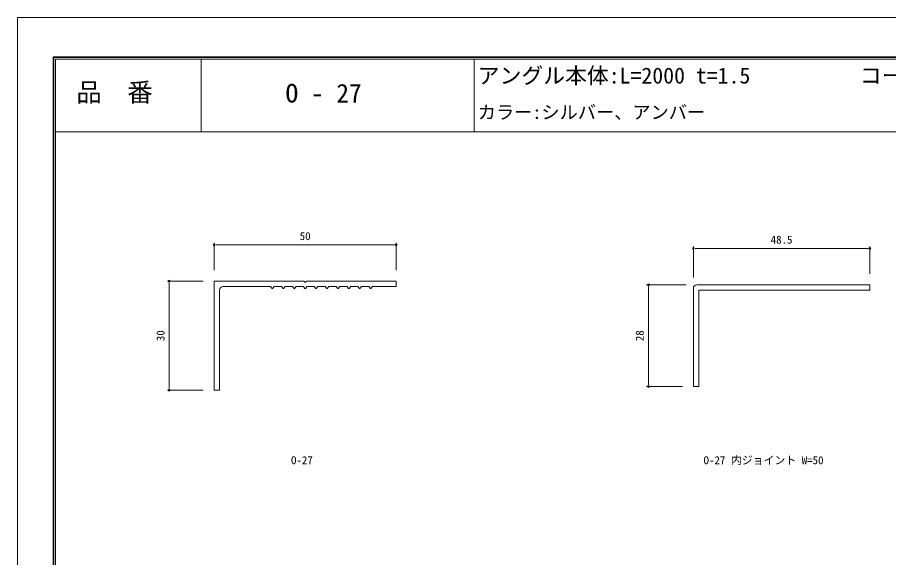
# Model space of a CAD drawing. Units: millimetres on the paper. Extents: x -210 to 210, y -148 to 149.
# Drawn here: x -210 to 29.4, y 0 to 148.5 of the extents above; entities that cross this region are included whole.
import ezdxf
from ezdxf.enums import TextEntityAlignment as Align

# ---------------------------------------------------------------- set-up
doc = ezdxf.new("R2010")
doc.units = ezdxf.units.MM
for name, color, linetype, lineweight in [('0-0_0', 7, 'Continuous', 9), ('0-1_1-1図枠', 3, 'Continuous', 18), ('0-3_2-1寸法', 7, 'Continuous', 9), ('0-4_Defpoints', 7, 'Continuous', 9), ('0-6_5-1実寸型', 1, 'Continuous', 18)]:
    doc.layers.add(name, color=color, linetype=linetype, lineweight=lineweight)
doc.layers.add('0-2_1-2図名', color=7, linetype='Continuous')
doc.layers.add('0-5_1-4文字', color=7, linetype='Continuous')
doc.styles.add('ＭＳ ゴシック', font='')
doc.styles.get('ＭＳ ゴシック').set_extended_font_data('MS Gothic')

# ---------------------------------------------------------------- blocks, each defined once
blk = doc.blocks.new('_Dot')
at = {"layer": '0-0_0'}
for p, q in [((-4, 0), (-8, 0)), ((2, 0), (-2, 0))]:
    blk.add_line(p, q, dxfattribs=at)
blk.add_circle((0, 0), 2, dxfattribs=at)

msp = doc.modelspace()

# ---------------------------------------------------------------- linework, layer by layer
at = {"layer": '0-1_1-1図枠'}
for p, q in [((-199.998, 137.502), (-199.998, -137.498)), ((-199.998, 137.502), (200.002, 137.502)), ((-199.498, 137.002), (-199.498, -136.998)), ((-199.498, 137.002), (199.502, 137.002)), ((-159.498, 137.002), (-159.498, 117.002)), ((-84.498, 137.002), (-84.498, 117.002)), ((-199.498, 117.002), (199.502, 117.002))]:
    msp.add_line(p, q, dxfattribs=at)
at = {"layer": '0-3_2-1寸法'}
for p, q in [((-155.92, 79.002), (-155.92, 86.502)), ((-105.92, 79.002), (-105.92, 86.502)), ((-154.92, 86.002), (-106.92, 86.002)), ((-24.248, 77.002), (-24.248, 85.502)), ((-23.248, 85.002), (23.252, 85.002)), ((24.252, 78.002), (24.252, 85.502)), ((-158.92, 76.002), (-168.779, 76.002)), ((-168.279, 47.002), (-168.279, 75.002)), ((-26.248, 75.002), (-37.107, 75.002)), ((-36.607, 48.002), (-36.607, 74.002)), ((-158.92, 46.002), (-168.779, 46.002)), ((-27.248, 47.002), (-37.107, 47.002))]:
    msp.add_line(p, q, dxfattribs=at)
at = {"layer": '0-4_Defpoints'}
for q in [(-200.198, -137.698), (200.202, 137.702), (-200.198, -137.698), (200.202, 137.702)]:
    msp.add_line((-200.198, 137.702), q, dxfattribs=at)
msp.add_lwpolyline([(-209.998, -148.498), (-209.998, 148.502), (210.002, 148.502), (210.002, -148.498)], close=True, dxfattribs=at)
at = {"layer": '0-6_5-1実寸型'}
for p, q in [((-155.92, 76.002), (-131.22, 76.002)), ((-155.92, 76.002), (-155.92, 46.002)), ((-153.42, 74.502), (-140.42, 74.502)), ((-140.42, 74.502), (-140.076, 74.076)), ((-139.42, 74.502), (-139.765, 74.076)), ((-139.42, 74.502), (-137.42, 74.502)), ((-137.42, 74.502), (-137.076, 74.076)), ((-136.42, 74.502), (-136.765, 74.076)), ((-136.42, 74.502), (-134.42, 74.502)), ((-134.42, 74.502), (-134.076, 74.076)), ((-133.42, 74.502), (-133.765, 74.076)), ((-133.42, 74.502), (-131.42, 74.502)), ((-131.42, 74.502), (-131.076, 74.076)), ((-131.22, 76.002), (-131.089, 75.795)), ((-130.42, 74.502), (-130.765, 74.076)), ((-130.62, 76.002), (-130.751, 75.795)), ((-130.62, 76.002), (-105.92, 76.002)), ((-130.42, 74.502), (-128.42, 74.502)), ((-128.42, 74.502), (-128.076, 74.076)), ((-127.42, 74.502), (-127.765, 74.076)), ((-127.42, 74.502), (-125.42, 74.502)), ((-125.42, 74.502), (-125.076, 74.076)), ((-124.42, 74.502), (-124.765, 74.076)), ((-124.42, 74.502), (-122.42, 74.502)), ((-122.42, 74.502), (-122.076, 74.076)), ((-121.42, 74.502), (-121.765, 74.076)), ((-121.42, 74.502), (-119.42, 74.502)), ((-119.42, 74.502), (-119.076, 74.076)), ((-118.42, 74.502), (-118.765, 74.076)), ((-118.42, 74.502), (-116.42, 74.502)), ((-116.42, 74.502), (-116.076, 74.076)), ((-115.42, 74.502), (-115.765, 74.076)), ((-115.42, 74.502), (-113.42, 74.502)), ((-113.42, 74.502), (-113.076, 74.076)), ((-112.42, 74.502), (-112.765, 74.076)), ((-112.42, 74.502), (-105.92, 74.502)), ((-105.92, 76.002), (-105.92, 74.502)), ((24.252, 75.002), (-23.248, 75.002)), ((24.252, 73.502), (24.252, 75.002)), ((-154.42, 73.502), (-154.42, 46.002)), ((-24.248, 47.002), (-24.248, 74.002)), ((24.252, 73.502), (-22.748, 73.502)), ((-22.748, 47.002), (-22.748, 73.502)), ((-155.92, 46.002), (-154.42, 46.002)), ((-22.748, 47.002), (-24.248, 47.002))]:
    msp.add_line(p, q, dxfattribs=at)
for centre, radius, start, end in [((-153.42, 73.502), 1, 90, 180), ((-130.92, 75.902), 0.2, 212.33353, 327.66647), ((-23.248, 74.002), 1, 90, 180), ((-139.92, 74.202), 0.2, 218.97666, 321.02334), ((-136.92, 74.202), 0.2, 218.97666, 321.02334), ((-133.92, 74.202), 0.2, 218.97666, 321.02334), ((-130.92, 74.202), 0.2, 218.97666, 321.02334), ((-127.92, 74.202), 0.2, 218.97666, 321.02334), ((-124.92, 74.202), 0.2, 218.97666, 321.02334), ((-121.92, 74.202), 0.2, 218.97666, 321.02334), ((-118.92, 74.202), 0.2, 218.97666, 321.02334), ((-115.92, 74.202), 0.2, 218.97666, 321.02334), ((-112.92, 74.202), 0.2, 218.97666, 321.02334)]:
    msp.add_arc(centre, radius, start, end, dxfattribs=at)

# ---------------------------------------------------------------- block references
at = {"layer": '0-3_2-1寸法', "xscale": 0.125, "yscale": 0.125}
for p, rotation in [((-155.92, 86.002), 180), ((-24.248, 85.002), 180), ((-168.279, 76.002), 90), ((-36.607, 75.002), 90), ((-36.607, 47.002), 270), ((-168.279, 46.002), 270)]:
    msp.add_blockref('_Dot', p, dxfattribs=dict(at, rotation=rotation))
for p in [(-105.92, 86.002), (24.252, 85.002)]:
    msp.add_blockref('_Dot', p, dxfattribs=at)

# ---------------------------------------------------------------- texts
at = {"layer": '0-2_1-2図名', "style": 'ＭＳ ゴシック'}
for s, p in [('品\u3000番', (-193.829, 123.821)), ('O - 27', (-136.329, 123.555))]:
    msp.add_text(s, height=5.132, dxfattribs=at).set_placement(p, align=Align.BOTTOM_LEFT)
at = {"layer": '0-3_2-1寸法', "style": 'ＭＳ ゴシック'}
for s, p in [('50', (-132.42, 86.627)), ('48.5', (-2.998, 85.627)), ('O-27', (-134.819, 25.002)), ('O-27 内ジョイント W=50', (-21.44, 25.002))]:
    msp.add_text(s, height=2.199, dxfattribs=at).set_placement(p, align=Align.BOTTOM_LEFT)
for s, p in [('30', (-168.904, 59.502)), ('28', (-37.232, 59.502))]:
    msp.add_text(s, height=2.199, rotation=90, dxfattribs=at).set_placement(p, align=Align.BOTTOM_LEFT)
at = {"layer": '0-5_1-4文字', "style": 'ＭＳ ゴシック'}
for s, height, p in [('アングル本体:L=2000 t=1.5', 4.399, (-83.498, 129.002)), ('コーナー 200ｘ200', 4.399, (21.502, 129.002)), ('カラー:シルバー、アンバー', 3.666, (-83.498, 119.502))]:
    msp.add_text(s, height=height, dxfattribs=at).set_placement(p, align=Align.BOTTOM_LEFT)

doc.saveas('drawing.dxf')
